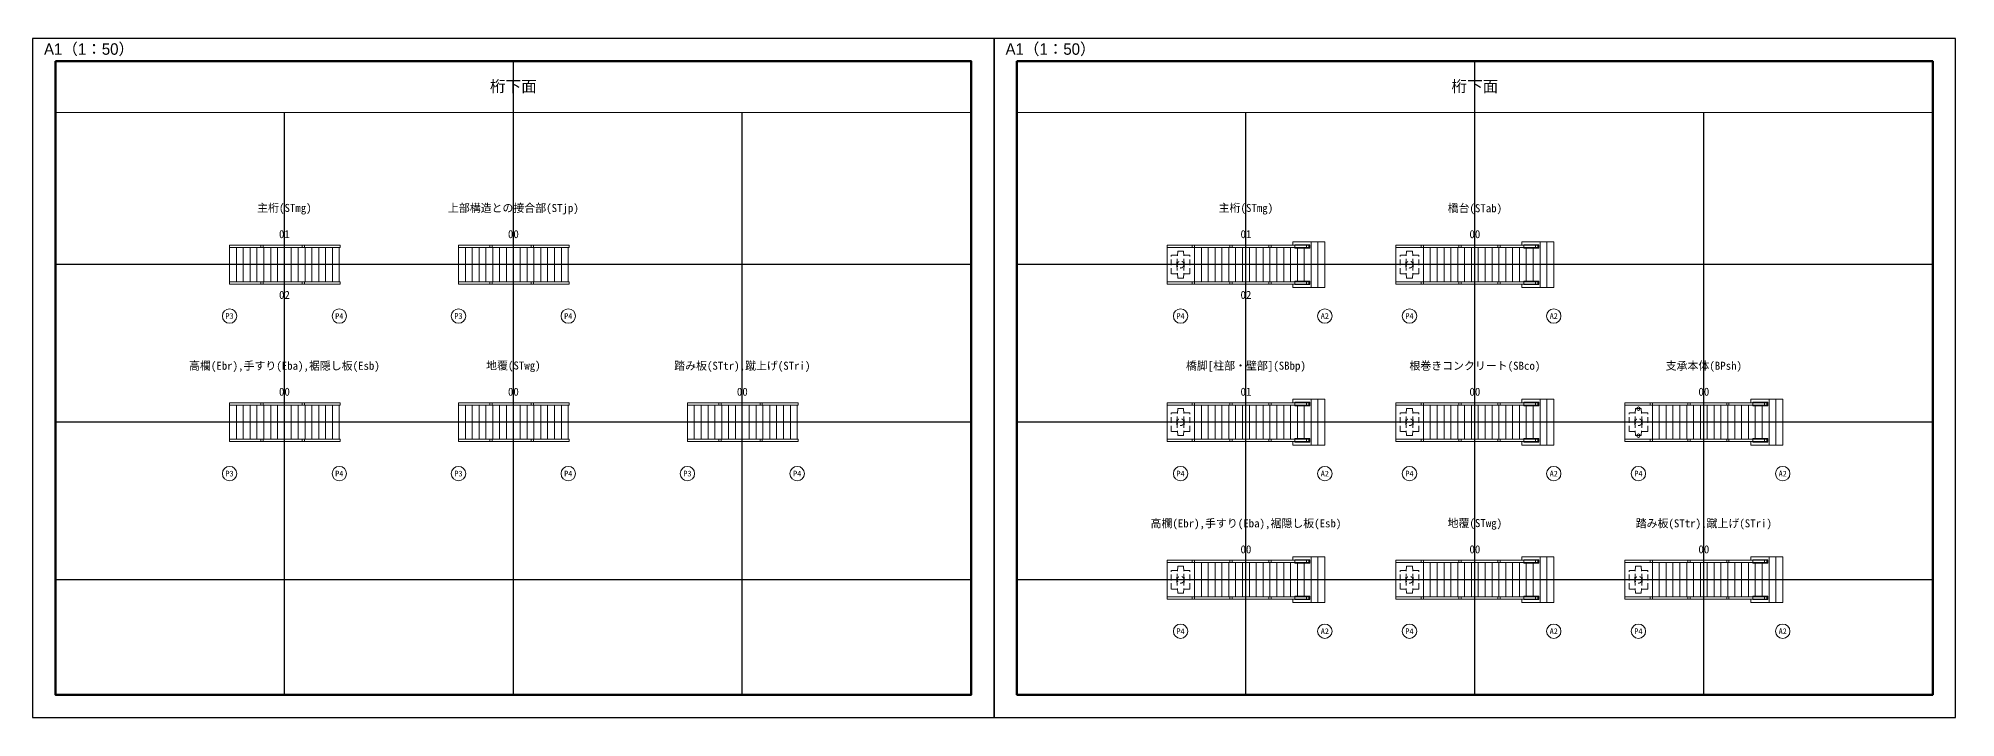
# Model space of a CAD drawing. Header units: millimetres. Extents: x 1420435 to 1630685, y -90750 to 107450.
# Drawn here: x 1546836 to 1630685, y 77750 to 107450 of the extents above; entities that cross this region are included whole.
import ezdxf
from ezdxf.enums import TextEntityAlignment as Align

# ---------------------------------------------------------------- set-up
doc = ezdxf.new("R2010")
doc.units = ezdxf.units.MM
doc.linetypes.add('DASHED', pattern=[19.05, 12.7, -6.35])
doc.layers.get('Defpoints').update_dxf_attribs({"color": 4})
for name, color, linetype, lineweight in [('D-MTR-FRAM', 7, 'Continuous', 13), ('D-STR', 1, 'Continuous', 13), ('D-STR-TXT', 7, 'Continuous', 13), ('D-TTL', 2, 'Continuous', 140)]:
    doc.layers.add(name, color=color, linetype=linetype, lineweight=lineweight)
doc.styles.add('MS ゴシック', font='MS Gothic.ttf')
doc.styles.add('MSゴシック', font='MS Gothic.ttf')

msp = doc.modelspace()

# ---------------------------------------------------------------- linework, layer by layer
at = {"layer": 'D-MTR-FRAM'}
for points in [[(1547585, 104208), (1547585, 78750), (1587635, 78750), (1587635, 104208)], [(1589635, 104208), (1589635, 78750), (1629685, 78750), (1629685, 104208)]]:
    msp.add_lwpolyline(points, close=True, dxfattribs=at)
at = {"layer": 'D-STR'}
for p, q in [((1560038, 98409), (1555198, 98409)), ((1555198, 98309), (1555198, 98409)), ((1560038, 98309), (1555198, 98309)), ((1560038, 98309), (1560038, 98409)), ((1565210, 98309), (1565210, 96809)), ((1596198, 98409), (1602398, 98409)), ((1596198, 98309), (1596198, 98409)), ((1596198, 98309), (1602398, 98309)), ((1611710, 98559), (1613110, 98559)), ((1611710, 98559), (1611710, 98409)), ((1612510, 98559), (1612510, 96559)), ((1560038, 96809), (1555198, 96809)), ((1555198, 96709), (1555198, 96809)), ((1560038, 96709), (1555198, 96709)), ((1560038, 96709), (1560038, 96809)), ((1596198, 96809), (1602398, 96809)), ((1596198, 96709), (1596198, 96809)), ((1596198, 96709), (1602398, 96709)), ((1611710, 96709), (1611710, 96559)), ((1613110, 96559), (1611710, 96559)), ((1560038, 91519), (1555198, 91519)), ((1555198, 91419), (1555198, 91519)), ((1560038, 91419), (1555198, 91419)), ((1560038, 91419), (1560038, 91519)), ((1570050, 91419), (1565210, 91419)), ((1580063, 91419), (1575223, 91419)), ((1575223, 91419), (1575223, 89919)), ((1575523, 91419), (1575523, 89919)), ((1575823, 91419), (1575823, 89919)), ((1576123, 91419), (1576123, 89919)), ((1576423, 91419), (1576423, 89919)), ((1576723, 91419), (1576723, 89919)), ((1577023, 91419), (1577023, 89919)), ((1577323, 91419), (1577323, 89919)), ((1577623, 91419), (1577623, 89919)), ((1577923, 91419), (1577923, 89919)), ((1578223, 91419), (1578223, 89919)), ((1578523, 91419), (1578523, 89919)), ((1578823, 91419), (1578823, 89919)), ((1579123, 91419), (1579123, 89919)), ((1579423, 91419), (1579423, 89919)), ((1579723, 91419), (1579723, 89919)), ((1580023, 91419), (1580023, 89919)), ((1560038, 89919), (1555198, 89919)), ((1555198, 89819), (1555198, 89919)), ((1560038, 89819), (1555198, 89819)), ((1560038, 89819), (1560038, 89919)), ((1570050, 89919), (1565210, 89919)), ((1580063, 89919), (1575223, 89919)), ((1596198, 84629), (1602398, 84629)), ((1596198, 84529), (1596198, 84629)), ((1596198, 84529), (1602398, 84529)), ((1606210, 84529), (1612410, 84529)), ((1616223, 84529), (1622223, 84529)), ((1616223, 84529), (1616223, 83029)), ((1617423, 84529), (1617423, 83029)), ((1617723, 84529), (1617723, 83029)), ((1618023, 84529), (1618023, 83029)), ((1618323, 84529), (1618323, 83029)), ((1618623, 84529), (1618623, 83029)), ((1618923, 84529), (1618923, 83029)), ((1619223, 84529), (1619223, 83029)), ((1619523, 84529), (1619523, 83029)), ((1619823, 84529), (1619823, 83029)), ((1620123, 84529), (1620123, 83029)), ((1620423, 84529), (1620423, 83029)), ((1620723, 84529), (1620723, 83029)), ((1621023, 84529), (1621023, 83029)), ((1621323, 84529), (1621323, 83029)), ((1621623, 84529), (1621623, 83029)), ((1621923, 84529), (1621923, 83029)), ((1622223, 84529), (1622223, 83029)), ((1596198, 83029), (1602398, 83029)), ((1596198, 82929), (1596198, 83029)), ((1606210, 83029), (1612410, 83029)), ((1616223, 83029), (1622223, 83029)), ((1596198, 82929), (1602398, 82929))]:
    msp.add_line(p, q, dxfattribs=at)
at = {"layer": 'D-STR', "color": 0}
for p, q in [((1555198, 98309), (1555198, 96809)), ((1555498, 98309), (1555498, 96809)), ((1555798, 98309), (1555798, 96809)), ((1556098, 98309), (1556098, 96809)), ((1556398, 98309), (1556398, 96809)), ((1556698, 98309), (1556698, 96809)), ((1556998, 98309), (1556998, 96809)), ((1557298, 98309), (1557298, 96809)), ((1557598, 98309), (1557598, 96809)), ((1557898, 98309), (1557898, 96809)), ((1558198, 98309), (1558198, 96809)), ((1558498, 98309), (1558498, 96809)), ((1558798, 98309), (1558798, 96809)), ((1559098, 98309), (1559098, 96809)), ((1559398, 98309), (1559398, 96809)), ((1559698, 98309), (1559698, 96809)), ((1559998, 98309), (1559998, 96809)), ((1570050, 98409), (1565210, 98409)), ((1565210, 98309), (1565210, 98409)), ((1570050, 98309), (1565210, 98309)), ((1565510, 98309), (1565510, 96809)), ((1565810, 98309), (1565810, 96809)), ((1566110, 98309), (1566110, 96809)), ((1566410, 98309), (1566410, 96809)), ((1566710, 98309), (1566710, 96809)), ((1567010, 98309), (1567010, 96809)), ((1567310, 98309), (1567310, 96809)), ((1567610, 98309), (1567610, 96809)), ((1567910, 98309), (1567910, 96809)), ((1568210, 98309), (1568210, 96809)), ((1568510, 98309), (1568510, 96809)), ((1568810, 98309), (1568810, 96809)), ((1569110, 98309), (1569110, 96809)), ((1569410, 98309), (1569410, 96809)), ((1569710, 98309), (1569710, 96809)), ((1570010, 98309), (1570010, 96809)), ((1570050, 98309), (1570050, 98409)), ((1596198, 98309), (1596198, 96809)), ((1597398, 98309), (1597398, 96809)), ((1597698, 98309), (1597698, 96809)), ((1597998, 98309), (1597998, 96809)), ((1598298, 98309), (1598298, 96809)), ((1598598, 98309), (1598598, 96809)), ((1598898, 98309), (1598898, 96809)), ((1599198, 98309), (1599198, 96809)), ((1599498, 98309), (1599498, 96809)), ((1599798, 98309), (1599798, 96809)), ((1600098, 98309), (1600098, 96809)), ((1600398, 98309), (1600398, 96809)), ((1600698, 98309), (1600698, 96809)), ((1600998, 98309), (1600998, 96809)), ((1601298, 98309), (1601298, 96809)), ((1601598, 98309), (1601598, 96809)), ((1601698, 98559), (1603098, 98559)), ((1601698, 98559), (1601698, 98409)), ((1602448, 98429), (1601788, 98429)), ((1601788, 98279), (1601788, 98429)), ((1602448, 98279), (1601788, 98279)), ((1601898, 98309), (1601898, 96809)), ((1602198, 98309), (1602198, 96809)), ((1602398, 98309), (1602398, 98409)), ((1602448, 98279), (1602448, 98429)), ((1602498, 98559), (1602498, 96559)), ((1606210, 98409), (1612410, 98409)), ((1606210, 98309), (1606210, 98409)), ((1606210, 98309), (1612410, 98309)), ((1606210, 98309), (1606210, 96809)), ((1607410, 98309), (1607410, 96809)), ((1607710, 98309), (1607710, 96809)), ((1608010, 98309), (1608010, 96809)), ((1608310, 98309), (1608310, 96809)), ((1608610, 98309), (1608610, 96809)), ((1608910, 98309), (1608910, 96809)), ((1609210, 98309), (1609210, 96809)), ((1609510, 98309), (1609510, 96809)), ((1609810, 98309), (1609810, 96809)), ((1610110, 98309), (1610110, 96809)), ((1610410, 98309), (1610410, 96809)), ((1610710, 98309), (1610710, 96809)), ((1611010, 98309), (1611010, 96809)), ((1611310, 98309), (1611310, 96809)), ((1611610, 98309), (1611610, 96809)), ((1612460, 98429), (1611800, 98429)), ((1611800, 98279), (1611800, 98429)), ((1612460, 98279), (1611800, 98279)), ((1611910, 98309), (1611910, 96809)), ((1612210, 98309), (1612210, 96809)), ((1612410, 98309), (1612410, 98409)), ((1612460, 98279), (1612460, 98429)), ((1570050, 96809), (1565210, 96809)), ((1565210, 96709), (1565210, 96809)), ((1570050, 96709), (1565210, 96709)), ((1570050, 96709), (1570050, 96809)), ((1601698, 96709), (1601698, 96559)), ((1603098, 96559), (1601698, 96559)), ((1602448, 96839), (1601788, 96839)), ((1601788, 96839), (1601788, 96689)), ((1602448, 96689), (1601788, 96689)), ((1602398, 96809), (1602398, 96709)), ((1602448, 96839), (1602448, 96689)), ((1606210, 96809), (1612410, 96809)), ((1606210, 96709), (1606210, 96809)), ((1606210, 96709), (1612410, 96709)), ((1612460, 96839), (1611800, 96839)), ((1611800, 96839), (1611800, 96689)), ((1612460, 96689), (1611800, 96689)), ((1612410, 96809), (1612410, 96709)), ((1612460, 96839), (1612460, 96689)), ((1555198, 91419), (1555198, 89919)), ((1555498, 91419), (1555498, 89919)), ((1555798, 91419), (1555798, 89919)), ((1556098, 91419), (1556098, 89919)), ((1556398, 91419), (1556398, 89919)), ((1556698, 91419), (1556698, 89919)), ((1556998, 91419), (1556998, 89919)), ((1557298, 91419), (1557298, 89919)), ((1557598, 91419), (1557598, 89919)), ((1557898, 91419), (1557898, 89919)), ((1558198, 91419), (1558198, 89919)), ((1558498, 91419), (1558498, 89919)), ((1558798, 91419), (1558798, 89919)), ((1559098, 91419), (1559098, 89919)), ((1559398, 91419), (1559398, 89919)), ((1559698, 91419), (1559698, 89919)), ((1559998, 91419), (1559998, 89919)), ((1570050, 91519), (1565210, 91519)), ((1565210, 91419), (1565210, 91519)), ((1565210, 91419), (1565210, 89919)), ((1565510, 91419), (1565510, 89919)), ((1565810, 91419), (1565810, 89919)), ((1566110, 91419), (1566110, 89919)), ((1566410, 91419), (1566410, 89919)), ((1566710, 91419), (1566710, 89919)), ((1567010, 91419), (1567010, 89919)), ((1567310, 91419), (1567310, 89919)), ((1567610, 91419), (1567610, 89919)), ((1567910, 91419), (1567910, 89919)), ((1568210, 91419), (1568210, 89919)), ((1568510, 91419), (1568510, 89919)), ((1568810, 91419), (1568810, 89919)), ((1569110, 91419), (1569110, 89919)), ((1569410, 91419), (1569410, 89919)), ((1569710, 91419), (1569710, 89919)), ((1570010, 91419), (1570010, 89919)), ((1570050, 91419), (1570050, 91519)), ((1580063, 91519), (1575223, 91519)), ((1575223, 91419), (1575223, 91519)), ((1580063, 91419), (1580063, 91519)), ((1596198, 91519), (1602398, 91519)), ((1596198, 91419), (1596198, 91519)), ((1596198, 91419), (1602398, 91419)), ((1596198, 91419), (1596198, 89919)), ((1597398, 91419), (1597398, 89919)), ((1597698, 91419), (1597698, 89919)), ((1597998, 91419), (1597998, 89919)), ((1598298, 91419), (1598298, 89919)), ((1598598, 91419), (1598598, 89919)), ((1598898, 91419), (1598898, 89919)), ((1599198, 91419), (1599198, 89919)), ((1599498, 91419), (1599498, 89919)), ((1599798, 91419), (1599798, 89919)), ((1600098, 91419), (1600098, 89919)), ((1600398, 91419), (1600398, 89919)), ((1600698, 91419), (1600698, 89919)), ((1600998, 91419), (1600998, 89919)), ((1601298, 91419), (1601298, 89919)), ((1601598, 91419), (1601598, 89919)), ((1601698, 91669), (1603098, 91669)), ((1601698, 91669), (1601698, 91519)), ((1602448, 91539), (1601788, 91539)), ((1601788, 91389), (1601788, 91539)), ((1601898, 91419), (1601898, 89919)), ((1602198, 91419), (1602198, 89919)), ((1602398, 91419), (1602398, 91519)), ((1602448, 91389), (1602448, 91539)), ((1602498, 91669), (1602498, 89669)), ((1606210, 91519), (1612410, 91519)), ((1606210, 91419), (1606210, 91519)), ((1606210, 91419), (1612410, 91419)), ((1606210, 91419), (1606210, 89919)), ((1607410, 91419), (1607410, 89919)), ((1607710, 91419), (1607710, 89919)), ((1608010, 91419), (1608010, 89919)), ((1608310, 91419), (1608310, 89919)), ((1608610, 91419), (1608610, 89919)), ((1608910, 91419), (1608910, 89919)), ((1609210, 91419), (1609210, 89919)), ((1609510, 91419), (1609510, 89919)), ((1609810, 91419), (1609810, 89919)), ((1610110, 91419), (1610110, 89919)), ((1610410, 91419), (1610410, 89919)), ((1610710, 91419), (1610710, 89919)), ((1611010, 91419), (1611010, 89919)), ((1611310, 91419), (1611310, 89919)), ((1611610, 91419), (1611610, 89919)), ((1611710, 91669), (1613110, 91669)), ((1611710, 91669), (1611710, 91519)), ((1612460, 91539), (1611800, 91539)), ((1611800, 91389), (1611800, 91539)), ((1611910, 91419), (1611910, 89919)), ((1612210, 91419), (1612210, 89919)), ((1612410, 91419), (1612410, 91519)), ((1612460, 91389), (1612460, 91539)), ((1612510, 91669), (1612510, 89669)), ((1616223, 91519), (1622423, 91519)), ((1616223, 91419), (1616223, 91519)), ((1616223, 91419), (1622423, 91419)), ((1616223, 91419), (1616223, 89919)), ((1617423, 91419), (1617423, 89919)), ((1617723, 91419), (1617723, 89919)), ((1618023, 91419), (1618023, 89919)), ((1618323, 91419), (1618323, 89919)), ((1618623, 91419), (1618623, 89919)), ((1618923, 91419), (1618923, 89919)), ((1619223, 91419), (1619223, 89919)), ((1619523, 91419), (1619523, 89919)), ((1619823, 91419), (1619823, 89919)), ((1620123, 91419), (1620123, 89919)), ((1620423, 91419), (1620423, 89919)), ((1620723, 91419), (1620723, 89919)), ((1621023, 91419), (1621023, 89919)), ((1621323, 91419), (1621323, 89919)), ((1621623, 91419), (1621623, 89919)), ((1621723, 91669), (1623123, 91669)), ((1621723, 91669), (1621723, 91519)), ((1622473, 91539), (1621813, 91539)), ((1621813, 91389), (1621813, 91539)), ((1621923, 91419), (1621923, 89919)), ((1622223, 91419), (1622223, 89919)), ((1622423, 91419), (1622423, 91519)), ((1622473, 91389), (1622473, 91539)), ((1622523, 91669), (1622523, 89669)), ((1602448, 91389), (1601788, 91389)), ((1612460, 91389), (1611800, 91389)), ((1622473, 91389), (1621813, 91389)), ((1565210, 89819), (1565210, 89919)), ((1570050, 89819), (1565210, 89819)), ((1570050, 89819), (1570050, 89919)), ((1575223, 89819), (1575223, 89919)), ((1580063, 89819), (1575223, 89819)), ((1580063, 89819), (1580063, 89919)), ((1596198, 89919), (1602398, 89919)), ((1596198, 89819), (1596198, 89919)), ((1596198, 89819), (1602398, 89819)), ((1601698, 89819), (1601698, 89669)), ((1602448, 89949), (1601788, 89949)), ((1601788, 89949), (1601788, 89799)), ((1602448, 89799), (1601788, 89799)), ((1602398, 89919), (1602398, 89819)), ((1602448, 89949), (1602448, 89799)), ((1606210, 89919), (1612410, 89919)), ((1606210, 89819), (1606210, 89919)), ((1606210, 89819), (1612410, 89819)), ((1611710, 89819), (1611710, 89669)), ((1612460, 89949), (1611800, 89949)), ((1611800, 89949), (1611800, 89799)), ((1612460, 89799), (1611800, 89799)), ((1612410, 89919), (1612410, 89819)), ((1612460, 89949), (1612460, 89799)), ((1616223, 89919), (1622423, 89919)), ((1616223, 89819), (1616223, 89919)), ((1616223, 89819), (1622423, 89819)), ((1621723, 89819), (1621723, 89669)), ((1622473, 89949), (1621813, 89949)), ((1621813, 89949), (1621813, 89799)), ((1622473, 89799), (1621813, 89799)), ((1622423, 89919), (1622423, 89819)), ((1622473, 89949), (1622473, 89799)), ((1603098, 89669), (1601698, 89669)), ((1613110, 89669), (1611710, 89669)), ((1623123, 89669), (1621723, 89669)), ((1601698, 84779), (1603098, 84779)), ((1601698, 84779), (1601698, 84629)), ((1602498, 84779), (1602498, 82779)), ((1611710, 84779), (1613110, 84779)), ((1611710, 84779), (1611710, 84629)), ((1612510, 84779), (1612510, 82779)), ((1621723, 84779), (1623123, 84779)), ((1621723, 84779), (1621723, 84629)), ((1622523, 84779), (1622523, 82779)), ((1596198, 84529), (1596198, 83029)), ((1597398, 84529), (1597398, 83029)), ((1597698, 84529), (1597698, 83029)), ((1597998, 84529), (1597998, 83029)), ((1598298, 84529), (1598298, 83029)), ((1598598, 84529), (1598598, 83029)), ((1598898, 84529), (1598898, 83029)), ((1599198, 84529), (1599198, 83029)), ((1599498, 84529), (1599498, 83029)), ((1599798, 84529), (1599798, 83029)), ((1600098, 84529), (1600098, 83029)), ((1600398, 84529), (1600398, 83029)), ((1600698, 84529), (1600698, 83029)), ((1600998, 84529), (1600998, 83029)), ((1601298, 84529), (1601298, 83029)), ((1601598, 84529), (1601598, 83029)), ((1602448, 84649), (1601788, 84649)), ((1601788, 84499), (1601788, 84649)), ((1602448, 84499), (1601788, 84499)), ((1601898, 84529), (1601898, 83029)), ((1602198, 84529), (1602198, 83029)), ((1602398, 84529), (1602398, 84629)), ((1602448, 84499), (1602448, 84649)), ((1606210, 84629), (1612410, 84629)), ((1606210, 84529), (1606210, 84629)), ((1606210, 84529), (1606210, 83029)), ((1607410, 84529), (1607410, 83029)), ((1607710, 84529), (1607710, 83029)), ((1608010, 84529), (1608010, 83029)), ((1608310, 84529), (1608310, 83029)), ((1608610, 84529), (1608610, 83029)), ((1608910, 84529), (1608910, 83029)), ((1609210, 84529), (1609210, 83029)), ((1609510, 84529), (1609510, 83029)), ((1609810, 84529), (1609810, 83029)), ((1610110, 84529), (1610110, 83029)), ((1610410, 84529), (1610410, 83029)), ((1610710, 84529), (1610710, 83029)), ((1611010, 84529), (1611010, 83029)), ((1611310, 84529), (1611310, 83029)), ((1611610, 84529), (1611610, 83029)), ((1612460, 84649), (1611800, 84649)), ((1611800, 84499), (1611800, 84649)), ((1612460, 84499), (1611800, 84499)), ((1611910, 84529), (1611910, 83029)), ((1612210, 84529), (1612210, 83029)), ((1612410, 84529), (1612410, 84629)), ((1612460, 84499), (1612460, 84649)), ((1616223, 84629), (1622423, 84629)), ((1616223, 84529), (1616223, 84629)), ((1622473, 84649), (1621813, 84649)), ((1621813, 84499), (1621813, 84649)), ((1622473, 84499), (1621813, 84499)), ((1622423, 84529), (1622223, 84529)), ((1622423, 84529), (1622423, 84629)), ((1622473, 84499), (1622473, 84649)), ((1602448, 83059), (1601788, 83059)), ((1601788, 83059), (1601788, 82909)), ((1602398, 83029), (1602398, 82929)), ((1602448, 83059), (1602448, 82909)), ((1606210, 82929), (1606210, 83029)), ((1612460, 83059), (1611800, 83059)), ((1611800, 83059), (1611800, 82909)), ((1612410, 83029), (1612410, 82929)), ((1612460, 83059), (1612460, 82909)), ((1616223, 82929), (1616223, 83029)), ((1622473, 83059), (1621813, 83059)), ((1621813, 83059), (1621813, 82909)), ((1622423, 83029), (1622223, 83029)), ((1622423, 83029), (1622423, 82929)), ((1622473, 83059), (1622473, 82909)), ((1601698, 82929), (1601698, 82779)), ((1603098, 82779), (1601698, 82779)), ((1602448, 82909), (1601788, 82909)), ((1606210, 82929), (1612410, 82929)), ((1611710, 82929), (1611710, 82779)), ((1613110, 82779), (1611710, 82779)), ((1612460, 82909), (1611800, 82909)), ((1616223, 82929), (1622423, 82929)), ((1621723, 82929), (1621723, 82779)), ((1623123, 82779), (1621723, 82779)), ((1622473, 82909), (1621813, 82909))]:
    msp.add_line(p, q, dxfattribs=at)
at = {"layer": 'D-STR', "color": 0, "linetype": 'DASHED', "ltscale": 20}
for p, q in [((1596623, 97559), (1596663, 98149)), ((1596663, 98149), (1596913, 98149)), ((1596953, 97559), (1596913, 98149)), ((1606635, 97559), (1606675, 98149)), ((1606675, 98149), (1606925, 98149)), ((1606965, 97559), (1606925, 98149)), ((1596378, 97149), (1596378, 97969)), ((1596651, 97969), (1596378, 97969)), ((1596623, 97559), (1596663, 96969)), ((1596953, 97559), (1596913, 96969)), ((1597198, 97969), (1596925, 97969)), ((1597198, 97149), (1597198, 97969)), ((1606390, 97149), (1606390, 97969)), ((1606663, 97969), (1606390, 97969)), ((1606635, 97559), (1606675, 96969)), ((1606965, 97559), (1606925, 96969)), ((1607210, 97969), (1606938, 97969)), ((1607210, 97149), (1607210, 97969)), ((1596651, 97149), (1596378, 97149)), ((1596913, 96969), (1596663, 96969)), ((1597198, 97149), (1596925, 97149)), ((1606663, 97149), (1606390, 97149)), ((1606925, 96969), (1606675, 96969)), ((1607210, 97149), (1606938, 97149)), ((1596378, 90259), (1596378, 91079)), ((1596651, 91079), (1596378, 91079)), ((1597198, 91079), (1596925, 91079)), ((1597198, 90259), (1597198, 91079)), ((1606635, 90669), (1606675, 91259)), ((1606635, 90669), (1606675, 90079)), ((1606675, 91259), (1606925, 91259)), ((1606965, 90669), (1606925, 91259)), ((1606965, 90669), (1606925, 90079)), ((1616403, 90259), (1616403, 91079)), ((1616676, 91079), (1616403, 91079)), ((1616648, 90669), (1616688, 91259)), ((1616648, 90669), (1616688, 90079)), ((1616688, 91259), (1616938, 91259)), ((1616978, 90669), (1616938, 91259)), ((1616978, 90669), (1616938, 90079)), ((1617223, 91079), (1616950, 91079)), ((1617223, 90259), (1617223, 91079)), ((1596651, 90259), (1596378, 90259)), ((1597198, 90259), (1596925, 90259)), ((1606925, 90079), (1606675, 90079)), ((1616676, 90259), (1616403, 90259)), ((1616938, 90079), (1616688, 90079)), ((1617223, 90259), (1616950, 90259)), ((1596378, 83369), (1596378, 84189)), ((1596651, 84189), (1596378, 84189)), ((1596623, 83779), (1596663, 84369)), ((1596663, 84369), (1596913, 84369)), ((1596953, 83779), (1596913, 84369)), ((1597198, 84189), (1596925, 84189)), ((1597198, 83369), (1597198, 84189)), ((1606390, 83369), (1606390, 84189)), ((1606663, 84189), (1606390, 84189)), ((1606635, 83779), (1606675, 84369)), ((1606675, 84369), (1606925, 84369)), ((1606965, 83779), (1606925, 84369)), ((1607210, 84189), (1606938, 84189)), ((1607210, 83369), (1607210, 84189)), ((1616403, 83369), (1616403, 84189)), ((1616676, 84189), (1616403, 84189)), ((1616648, 83779), (1616688, 84369)), ((1616688, 84369), (1616938, 84369)), ((1616978, 83779), (1616938, 84369)), ((1617223, 84189), (1616950, 84189)), ((1617223, 83369), (1617223, 84189)), ((1596651, 83369), (1596378, 83369)), ((1596623, 83779), (1596663, 83189)), ((1596913, 83189), (1596663, 83189)), ((1596953, 83779), (1596913, 83189)), ((1597198, 83369), (1596925, 83369)), ((1606663, 83369), (1606390, 83369)), ((1606635, 83779), (1606675, 83189)), ((1606925, 83189), (1606675, 83189)), ((1606965, 83779), (1606925, 83189)), ((1607210, 83369), (1606938, 83369)), ((1616676, 83369), (1616403, 83369)), ((1616648, 83779), (1616688, 83189)), ((1616938, 83189), (1616688, 83189)), ((1616978, 83779), (1616938, 83189)), ((1617223, 83369), (1616950, 83369))]:
    msp.add_line(p, q, dxfattribs=at)
at = {"layer": 'D-STR', "color": 0, "ltscale": 20}
for p, q in [((1602798, 98559), (1602798, 96559)), ((1603098, 98559), (1603098, 96559)), ((1602798, 91669), (1602798, 89669)), ((1603098, 91669), (1603098, 89669)), ((1612810, 91669), (1612810, 89669)), ((1613110, 91669), (1613110, 89669)), ((1622823, 91669), (1622823, 89669)), ((1623123, 91669), (1623123, 89669)), ((1602798, 84779), (1602798, 82779)), ((1603098, 84779), (1603098, 82779)), ((1612810, 84779), (1612810, 82779)), ((1613110, 84779), (1613110, 82779)), ((1622823, 84779), (1622823, 82779)), ((1623123, 84779), (1623123, 82779))]:
    msp.add_line(p, q, dxfattribs=at)
at = {"layer": 'D-STR', "ltscale": 20}
for p, q in [((1612810, 98559), (1612810, 96559)), ((1613110, 98559), (1613110, 96559))]:
    msp.add_line(p, q, dxfattribs=at)
at = {"layer": 'D-STR', "linetype": 'DASHED', "ltscale": 20}
for p, q in [((1596623, 90669), (1596663, 91259)), ((1596623, 90669), (1596663, 90079)), ((1596663, 91259), (1596913, 91259)), ((1596953, 90669), (1596913, 91259)), ((1596953, 90669), (1596913, 90079)), ((1606390, 90259), (1606390, 91079)), ((1606663, 91079), (1606390, 91079)), ((1607210, 91079), (1606938, 91079)), ((1607210, 90259), (1607210, 91079)), ((1596913, 90079), (1596663, 90079)), ((1606663, 90259), (1606390, 90259)), ((1607210, 90259), (1606938, 90259))]:
    msp.add_line(p, q, dxfattribs=at)
at = {"layer": 'D-STR', "color": 0}
for points in [[(1556573, 98309), (1556673, 98309), (1556673, 98409), (1556573, 98409)], [(1558373, 98309), (1558473, 98309), (1558473, 98409), (1558373, 98409)], [(1566585, 98309), (1566685, 98309), (1566685, 98409), (1566585, 98409)], [(1568385, 98309), (1568485, 98309), (1568485, 98409), (1568385, 98409)], [(1597398, 98309), (1597298, 98309), (1597298, 98409), (1597398, 98409)], [(1599048, 98309), (1598948, 98309), (1598948, 98409), (1599048, 98409)], [(1600748, 98309), (1600648, 98309), (1600648, 98409), (1600748, 98409)], [(1602398, 98309), (1602298, 98309), (1602298, 98409), (1602398, 98409)], [(1607410, 98309), (1607310, 98309), (1607310, 98409), (1607410, 98409)], [(1609060, 98309), (1608960, 98309), (1608960, 98409), (1609060, 98409)], [(1610760, 98309), (1610660, 98309), (1610660, 98409), (1610760, 98409)], [(1612410, 98309), (1612310, 98309), (1612310, 98409), (1612410, 98409)], [(1556573, 96809), (1556673, 96809), (1556673, 96709), (1556573, 96709)], [(1558373, 96809), (1558473, 96809), (1558473, 96709), (1558373, 96709)], [(1566585, 96809), (1566685, 96809), (1566685, 96709), (1566585, 96709)], [(1568385, 96809), (1568485, 96809), (1568485, 96709), (1568385, 96709)], [(1597398, 96809), (1597298, 96809), (1597298, 96709), (1597398, 96709)], [(1599048, 96809), (1598948, 96809), (1598948, 96709), (1599048, 96709)], [(1600748, 96809), (1600648, 96809), (1600648, 96709), (1600748, 96709)], [(1602398, 96809), (1602298, 96809), (1602298, 96709), (1602398, 96709)], [(1607410, 96809), (1607310, 96809), (1607310, 96709), (1607410, 96709)], [(1609060, 96809), (1608960, 96809), (1608960, 96709), (1609060, 96709)], [(1610760, 96809), (1610660, 96809), (1610660, 96709), (1610760, 96709)], [(1612410, 96809), (1612310, 96809), (1612310, 96709), (1612410, 96709)], [(1566585, 91419), (1566685, 91419), (1566685, 91519), (1566585, 91519)], [(1568385, 91419), (1568485, 91419), (1568485, 91519), (1568385, 91519)], [(1576598, 91419), (1576698, 91419), (1576698, 91519), (1576598, 91519)], [(1578398, 91419), (1578498, 91419), (1578498, 91519), (1578398, 91519)], [(1597398, 91419), (1597298, 91419), (1597298, 91519), (1597398, 91519)], [(1599048, 91419), (1598948, 91419), (1598948, 91519), (1599048, 91519)], [(1600748, 91419), (1600648, 91419), (1600648, 91519), (1600748, 91519)], [(1602398, 91419), (1602298, 91419), (1602298, 91519), (1602398, 91519)], [(1607410, 91419), (1607310, 91419), (1607310, 91519), (1607410, 91519)], [(1609060, 91419), (1608960, 91419), (1608960, 91519), (1609060, 91519)], [(1610760, 91419), (1610660, 91419), (1610660, 91519), (1610760, 91519)], [(1612410, 91419), (1612310, 91419), (1612310, 91519), (1612410, 91519)], [(1617423, 91419), (1617323, 91419), (1617323, 91519), (1617423, 91519)], [(1619073, 91419), (1618973, 91419), (1618973, 91519), (1619073, 91519)], [(1620773, 91419), (1620673, 91419), (1620673, 91519), (1620773, 91519)], [(1622423, 91419), (1622323, 91419), (1622323, 91519), (1622423, 91519)], [(1566585, 89919), (1566685, 89919), (1566685, 89819), (1566585, 89819)], [(1568385, 89919), (1568485, 89919), (1568485, 89819), (1568385, 89819)], [(1576598, 89919), (1576698, 89919), (1576698, 89819), (1576598, 89819)], [(1578398, 89919), (1578498, 89919), (1578498, 89819), (1578398, 89819)], [(1597398, 89919), (1597298, 89919), (1597298, 89819), (1597398, 89819)], [(1599048, 89919), (1598948, 89919), (1598948, 89819), (1599048, 89819)], [(1600748, 89919), (1600648, 89919), (1600648, 89819), (1600748, 89819)], [(1602398, 89919), (1602298, 89919), (1602298, 89819), (1602398, 89819)], [(1607410, 89919), (1607310, 89919), (1607310, 89819), (1607410, 89819)], [(1609060, 89919), (1608960, 89919), (1608960, 89819), (1609060, 89819)], [(1610760, 89919), (1610660, 89919), (1610660, 89819), (1610760, 89819)], [(1612410, 89919), (1612310, 89919), (1612310, 89819), (1612410, 89819)], [(1617423, 89919), (1617323, 89919), (1617323, 89819), (1617423, 89819)], [(1619073, 89919), (1618973, 89919), (1618973, 89819), (1619073, 89819)], [(1620773, 89919), (1620673, 89919), (1620673, 89819), (1620773, 89819)], [(1622423, 89919), (1622323, 89919), (1622323, 89819), (1622423, 89819)], [(1607410, 84529), (1607310, 84529), (1607310, 84629), (1607410, 84629)], [(1609060, 84529), (1608960, 84529), (1608960, 84629), (1609060, 84629)], [(1610760, 84529), (1610660, 84529), (1610660, 84629), (1610760, 84629)], [(1612410, 84529), (1612310, 84529), (1612310, 84629), (1612410, 84629)], [(1617423, 84529), (1617323, 84529), (1617323, 84629), (1617423, 84629)], [(1619073, 84529), (1618973, 84529), (1618973, 84629), (1619073, 84629)], [(1620773, 84529), (1620673, 84529), (1620673, 84629), (1620773, 84629)], [(1622423, 84529), (1622323, 84529), (1622323, 84629), (1622423, 84629)], [(1607410, 83029), (1607310, 83029), (1607310, 82929), (1607410, 82929)], [(1609060, 83029), (1608960, 83029), (1608960, 82929), (1609060, 82929)], [(1610760, 83029), (1610660, 83029), (1610660, 82929), (1610760, 82929)], [(1612410, 83029), (1612310, 83029), (1612310, 82929), (1612410, 82929)], [(1617423, 83029), (1617323, 83029), (1617323, 82929), (1617423, 82929)], [(1619073, 83029), (1618973, 83029), (1618973, 82929), (1619073, 82929)], [(1620773, 83029), (1620673, 83029), (1620673, 82929), (1620773, 82929)], [(1622423, 83029), (1622323, 83029), (1622323, 82929), (1622423, 82929)]]:
    msp.add_lwpolyline(points, close=True, dxfattribs=at)
at = {"layer": 'D-STR'}
for points in [[(1556573, 91419), (1556673, 91419), (1556673, 91519), (1556573, 91519)], [(1558373, 91419), (1558473, 91419), (1558473, 91519), (1558373, 91519)], [(1556573, 89919), (1556673, 89919), (1556673, 89819), (1556573, 89819)], [(1558373, 89919), (1558473, 89919), (1558473, 89819), (1558373, 89819)], [(1597398, 84529), (1597298, 84529), (1597298, 84629), (1597398, 84629)], [(1599048, 84529), (1598948, 84529), (1598948, 84629), (1599048, 84629)], [(1600748, 84529), (1600648, 84529), (1600648, 84629), (1600748, 84629)], [(1602398, 84529), (1602298, 84529), (1602298, 84629), (1602398, 84629)], [(1597398, 83029), (1597298, 83029), (1597298, 82929), (1597398, 82929)], [(1599048, 83029), (1598948, 83029), (1598948, 82929), (1599048, 82929)], [(1600748, 83029), (1600648, 83029), (1600648, 82929), (1600748, 82929)], [(1602398, 83029), (1602298, 83029), (1602298, 82929), (1602398, 82929)]]:
    msp.add_lwpolyline(points, close=True, dxfattribs=at)
at = {"layer": 'D-STR', "color": 0, "linetype": 'DASHED', "ltscale": 20}
for centre in [(1596788, 97559), (1606800, 97559), (1606800, 90669), (1616813, 90669), (1596788, 83779), (1606800, 83779), (1616813, 83779)]:
    msp.add_circle(centre, 150, dxfattribs=at)
at = {"layer": 'D-STR', "linetype": 'DASHED', "ltscale": 20}
msp.add_circle((1596788, 90669), 150, dxfattribs=at)
at = {"layer": 'D-STR', "color": 1}
for centre in [(1616813, 91259), (1616813, 90079)]:
    msp.add_circle(centre, 75, dxfattribs=at)
at = {"layer": 'D-STR', "color": 0, "linetype": 'DASHED', "ltscale": 20}
for centre, start, end in [((1596788, 97559), 172.24295, 187.75705), ((1596788, 97559), 352.24295, 7.75705), ((1606800, 97559), 172.24295, 187.75705), ((1606800, 97559), 352.24295, 7.75705), ((1596788, 90669), 172.24295, 187.75705), ((1596788, 90669), 352.24295, 7.75705), ((1606800, 90669), 172.24295, 187.75705), ((1606800, 90669), 352.24295, 7.75705), ((1616813, 90669), 172.24295, 187.75705), ((1616813, 90669), 352.24295, 7.75705), ((1596788, 83779), 172.24295, 187.75705), ((1596788, 83779), 352.24295, 7.75705), ((1606800, 83779), 172.24295, 187.75705), ((1606800, 83779), 352.24295, 7.75705), ((1616813, 83779), 172.24295, 187.75705), ((1616813, 83779), 352.24295, 7.75705)]:
    msp.add_arc(centre, 165, start, end, dxfattribs=at)
at = {"layer": 'D-STR-TXT'}
for centre in [(1555198, 95309), (1559998, 95309), (1565210, 95309), (1570010, 95309), (1596788, 95309), (1603098, 95309), (1606800, 95309), (1613110, 95309), (1555198, 88419), (1559998, 88419), (1565210, 88419), (1570010, 88419), (1575223, 88419), (1580023, 88419), (1596788, 88419), (1603098, 88419), (1606800, 88419), (1613110, 88419), (1616813, 88419), (1623123, 88419), (1596788, 81529), (1603098, 81529), (1606800, 81529), (1613110, 81529), (1616813, 81529), (1623123, 81529)]:
    msp.add_circle(centre, 315, dxfattribs=at)
at = {"layer": 'D-TTL', "linetype": 'Continuous'}
for points in [[(1547585, 106450), (1587635, 106450), (1587635, 78750), (1547585, 78750)], [(1589635, 106450), (1629685, 106450), (1629685, 78750), (1589635, 78750)]]:
    msp.add_lwpolyline(points, close=True, dxfattribs=at)
at = {"layer": 'Defpoints'}
for p, q in [((1567610, 104208), (1567610, 106450)), ((1609660, 104208), (1609660, 106450)), ((1557598, 78750), (1557598, 104208)), ((1567610, 78750), (1567610, 104208)), ((1577623, 78750), (1577623, 104208)), ((1599648, 78750), (1599648, 104208)), ((1609660, 78750), (1609660, 104208)), ((1619673, 78750), (1619673, 104208)), ((1587635, 97559), (1547585, 97559)), ((1629685, 97559), (1589635, 97559)), ((1587635, 90669), (1547585, 90669)), ((1629685, 90669), (1589635, 90669)), ((1587635, 83779), (1547585, 83779)), ((1629685, 83779), (1589635, 83779))]:
    msp.add_line(p, q, dxfattribs=at)
at = {"layer": 'Defpoints', "linetype": 'Continuous'}
for points in [[(1546585, 77750), (1588635, 77750), (1588635, 107450), (1546585, 107450)], [(1588635, 77750), (1630685, 77750), (1630685, 107450), (1588635, 107450)]]:
    msp.add_lwpolyline(points, close=True, dxfattribs=at)

# ---------------------------------------------------------------- texts
at = {"layer": 'D-STR-TXT', "style": 'MSゴシック'}
for s, p in [('主桁(STmg)', (1557598, 100009)), ('上部構造との接合部(STjp)', (1567610, 100009)), ('主桁(STmg)', (1599648, 100009)), ('橋台(STab)', (1609660, 100009)), ('01', (1557598, 98887)), ('00', (1567610, 98887)), ('01', (1599648, 98887)), ('00', (1609660, 98887)), ('02', (1557598, 96231)), ('02', (1599648, 96231)), ('高欄(Ebr),手すり(Eba),裾隠し板(Esb)', (1557598, 93119)), ('地覆(STwg)', (1567610, 93119)), ('踏み板(STtr),蹴上げ(STri)', (1577623, 93119)), ('橋脚[柱部・壁部](SBbp)', (1599648, 93119)), ('根巻きコンクリート(SBco)', (1609660, 93119)), ('支承本体(BPsh)', (1619673, 93119)), ('00', (1557598, 91997)), ('00', (1567610, 91997)), ('00', (1577623, 91997)), ('01', (1599648, 91997)), ('00', (1609660, 91997)), ('00', (1619673, 91997)), ('高欄(Ebr),手すり(Eba),裾隠し板(Esb)', (1599648, 86229)), ('地覆(STwg)', (1609660, 86229)), ('踏み板(STtr),蹴上げ(STri)', (1619673, 86229)), ('00', (1599648, 85107)), ('00', (1609660, 85107)), ('00', (1619673, 85107))]:
    msp.add_text(s, height=350, dxfattribs=at).set_placement(p, align=Align.MIDDLE)
at = {"layer": 'D-STR-TXT', "char_height": 500, "attachment_point": 5, "style": 'MS ゴシック'}
for insert in [(1567610, 105329), (1609660, 105329)]:
    msp.add_mtext('{\\fMS PGothic|b0|i0|c128|p50;桁下面}', dxfattribs=dict(at, insert=insert))
at = {"layer": 'D-STR-TXT', "char_height": 250, "attachment_point": 5, "style": 'MSゴシック'}
for s, insert in [('P3', (1555198, 95309)), ('P4', (1559998, 95309)), ('P3', (1565210, 95309)), ('P4', (1570010, 95309)), ('P4', (1596788, 95309)), ('A2', (1603098, 95309)), ('P4', (1606800, 95309)), ('A2', (1613110, 95309)), ('P3', (1555198, 88419)), ('P4', (1559998, 88419)), ('P3', (1565210, 88419)), ('P4', (1570010, 88419)), ('P3', (1575223, 88419)), ('P4', (1580023, 88419)), ('P4', (1596788, 88419)), ('A2', (1603098, 88419)), ('P4', (1606800, 88419)), ('A2', (1613110, 88419)), ('P4', (1616813, 88419)), ('A2', (1623123, 88419)), ('P4', (1596788, 81529)), ('A2', (1603098, 81529)), ('P4', (1606800, 81529)), ('A2', (1613110, 81529)), ('P4', (1616813, 81529)), ('A2', (1623123, 81529))]:
    msp.add_mtext_dynamic_manual_height_columns(s, width=7776.97, gutter_width=42.9, heights=[0], dxfattribs=dict(at, insert=insert))
at = {"layer": 'Defpoints', "char_height": 500, "attachment_point": 4, "style": 'MS ゴシック'}
for insert in [(1547085, 106950), (1589135, 106950)]:
    msp.add_mtext('{\\fMS PGothic|b0|i0|c128|p50;A1（1：50）}', dxfattribs=dict(at, insert=insert))

doc.saveas('drawing.dxf')
